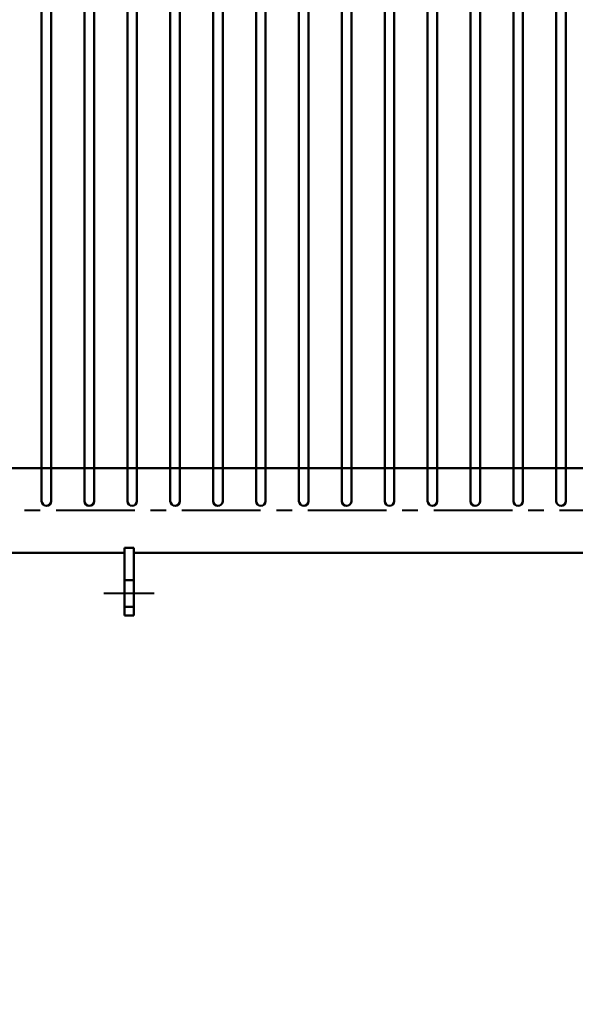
# Model space of a CAD drawing. Header units: millimetres. Extents: x 183355 to 194386, y -190559 to -183233.
# Drawn here: x 187807 to 188390, y -186230 to -185199 of the extents above; entities that cross this region are included whole.
import ezdxf

# ---------------------------------------------------------------- set-up
doc = ezdxf.new("R2010")
doc.units = ezdxf.units.MM
doc.header["$LTSCALE"] = 13
doc.linetypes.add('CENTERX2', pattern=[101.6, 63.5, -12.7, 12.7, -12.7])
doc.layers.add('1', color=4, linetype='Continuous')
doc.layers.add('粗实线', color=4, linetype='Continuous')
doc.layers.add('2细实线', color=3, linetype='Continuous', lineweight=20)
doc.styles.get("Standard").update_dxf_attribs({"font": 'gbenor.shx', "bigfont": 'gbcbig.shx'})
doc.dimstyles.new('英寸 1-10', dxfattribs={"dimscale": 14, "dimtxt": 3.5, "dimasz": 2, "dimexe": 1.5, "dimexo": 0.5, "dimgap": 0.5, "dimtad": 1, "dimtoh": 1, "dimdec": 1, "dimdsep": 46, "dimtxsty": 'Standard', "dimcen": 2.5, "dimclrd": 3, "dimclre": 3, "dimclrt": 3, "dimadec": 0, "dimazin": 2, "dimtfac": 1, "dimtdec": 1, "dimtmove": 0, "dimatfit": 2, "dimfxl": 1, "dimarcsym": 0})

# ---------------------------------------------------------------- blocks, each defined once
blk = doc.blocks.new('*D107')
at = {"layer": '2细实线', "color": 3, "linetype": 'ByBlock', "lineweight": -2}
for p, q in [((187527.5, -185743.8), (187527.5, -186297.1)), ((190016.5, -185969.3), (190016.5, -186297.1)), ((189974.5, -186276.1), (187569.5, -186276.1))]:
    blk.add_line(p, q, dxfattribs=at)
at = {"layer": '2细实线', "color": 3, "linetype": 'ByBlock'}
for points in [[(187569.5, -186269.1), (187569.5, -186283.1), (187527.5, -186276.1)], [(189974.5, -186269.1), (189974.5, -186283.1), (190016.5, -186276.1)]]:
    blk.add_solid(points, dxfattribs=at)
at = {"layer": 'Defpoints', "color": 0, "linetype": 'ByBlock'}
for p in [(187527.5, -185736.8), (190016.5, -185962.3), (187527.5, -186276.1)]:
    blk.add_point(p, dxfattribs=at)
at = {"layer": '2细实线', "color": 3, "linetype": 'ByBlock', "insert": (188772, -186230.9), "char_height": 73.5, "attachment_point": 5}
blk.add_mtext('2489 [98.0]', dxfattribs=at)

msp = doc.modelspace()

# ---------------------------------------------------------------- linework, layer by layer
at = {"layer": '1', "color": 1, "linetype": 'CENTERX2', "lineweight": -3, "ltscale": 0.1}
for p, q in [((188456.491, -185713.969), (187527.491, -185713.969)), ((187948.429, -185800.969), (187895.859, -185800.969))]:
    msp.add_line(p, q, dxfattribs=at)
at = {"layer": '粗实线', "lineweight": 30}
for p, q in [((187830.491, -185703.969), (187830.491, -184384.911)), ((187830.491, -185703.969), (187830.491, -184384.911)), ((187830.491, -185703.969), (187830.491, -184384.911)), ((187830.491, -185703.969), (187830.491, -184384.911)), ((187830.491, -185703.969), (187830.491, -184384.911)), ((187830.491, -185703.969), (187830.491, -184384.911)), ((187830.491, -185703.969), (187830.491, -184384.911)), ((187830.491, -185703.969), (187830.491, -184384.911)), ((187830.491, -185703.969), (187830.491, -184384.911)), ((187830.491, -185703.969), (187830.491, -184384.911)), ((187830.491, -185703.969), (187830.491, -184384.911)), ((187830.491, -185703.969), (187830.491, -184384.911)), ((187830.491, -185703.969), (187830.491, -184384.911)), ((187830.491, -185703.969), (187830.491, -184384.911)), ((187830.491, -185703.969), (187830.491, -184384.911)), ((187830.491, -185703.969), (187830.491, -184384.911)), ((187830.491, -185703.969), (187830.491, -184384.911)), ((187840.491, -184384.911), (187840.491, -185703.969)), ((187840.491, -184384.911), (187840.491, -185703.969)), ((187840.491, -184384.911), (187840.491, -185703.969)), ((187840.491, -184384.911), (187840.491, -185703.969)), ((187840.491, -184384.911), (187840.491, -185703.969)), ((187840.491, -184384.911), (187840.491, -185703.969)), ((187840.491, -184384.911), (187840.491, -185703.969)), ((187840.491, -184384.911), (187840.491, -185703.969)), ((187840.491, -184384.911), (187840.491, -185703.969)), ((187840.491, -184384.911), (187840.491, -185703.969)), ((187840.491, -184384.911), (187840.491, -185703.969)), ((187840.491, -184384.911), (187840.491, -185703.969)), ((187840.491, -184384.911), (187840.491, -185703.969)), ((187840.491, -184384.911), (187840.491, -185703.969)), ((187840.491, -184384.911), (187840.491, -185703.969)), ((187840.491, -184384.911), (187840.491, -185703.969)), ((187840.491, -184384.911), (187840.491, -185703.969)), ((187875.491, -185703.969), (187875.491, -184384.911)), ((187875.491, -185703.969), (187875.491, -184384.911)), ((187875.491, -185703.969), (187875.491, -184384.911)), ((187875.491, -185703.969), (187875.491, -184384.911)), ((187875.491, -185703.969), (187875.491, -184384.911)), ((187875.491, -185703.969), (187875.491, -184384.911)), ((187875.491, -185703.969), (187875.491, -184384.911)), ((187875.491, -185703.969), (187875.491, -184384.911)), ((187875.491, -185703.969), (187875.491, -184384.911)), ((187875.491, -185703.969), (187875.491, -184384.911)), ((187875.491, -185703.969), (187875.491, -184384.911)), ((187875.491, -185703.969), (187875.491, -184384.911)), ((187875.491, -185703.969), (187875.491, -184384.911)), ((187875.491, -185703.969), (187875.491, -184384.911)), ((187875.491, -185703.969), (187875.491, -184384.911)), ((187875.491, -185703.969), (187875.491, -184384.911)), ((187875.491, -185703.969), (187875.491, -184384.911)), ((187885.491, -184384.911), (187885.491, -185703.969)), ((187885.491, -184384.911), (187885.491, -185703.969)), ((187885.491, -184384.911), (187885.491, -185703.969)), ((187885.491, -184384.911), (187885.491, -185703.969)), ((187885.491, -184384.911), (187885.491, -185703.969)), ((187885.491, -184384.911), (187885.491, -185703.969)), ((187885.491, -184384.911), (187885.491, -185703.969)), ((187885.491, -184384.911), (187885.491, -185703.969)), ((187885.491, -184384.911), (187885.491, -185703.969)), ((187885.491, -184384.911), (187885.491, -185703.969)), ((187885.491, -184384.911), (187885.491, -185703.969)), ((187885.491, -184384.911), (187885.491, -185703.969)), ((187885.491, -184384.911), (187885.491, -185703.969)), ((187885.491, -184384.911), (187885.491, -185703.969)), ((187885.491, -184384.911), (187885.491, -185703.969)), ((187885.491, -184384.911), (187885.491, -185703.969)), ((187885.491, -184384.911), (187885.491, -185703.969)), ((187920.491, -185703.969), (187920.491, -184384.911)), ((187930.491, -184384.911), (187930.491, -185703.969)), ((187965.491, -185703.969), (187965.491, -184384.911)), ((187965.491, -185703.969), (187965.491, -184384.911)), ((187965.491, -185703.969), (187965.491, -184384.911)), ((187965.491, -185703.969), (187965.491, -184384.911)), ((187975.491, -184384.911), (187975.491, -185703.969)), ((187975.491, -184384.911), (187975.491, -185703.969)), ((187975.491, -184384.911), (187975.491, -185703.969)), ((187975.491, -184384.911), (187975.491, -185703.969)), ((188010.491, -185703.969), (188010.491, -184384.911)), ((188010.491, -185703.969), (188010.491, -184384.911)), ((188010.491, -185703.969), (188010.491, -184384.911)), ((188020.491, -184384.911), (188020.491, -185703.969)), ((188020.491, -184384.911), (188020.491, -185703.969)), ((188020.491, -184384.911), (188020.491, -185703.969)), ((188055.491, -185703.969), (188055.491, -184384.911)), ((188065.491, -184384.911), (188065.491, -185703.969)), ((188100.491, -185703.969), (188100.491, -184384.911)), ((188110.491, -184384.911), (188110.491, -185703.969)), ((188145.491, -185703.969), (188145.491, -184384.911)), ((188155.491, -184384.911), (188155.491, -185703.969)), ((188190.491, -185703.969), (188190.491, -184384.911)), ((188190.491, -185703.969), (188190.491, -184384.911)), ((188200.491, -184384.911), (188200.491, -185703.969)), ((188200.491, -184384.911), (188200.491, -185703.969)), ((188235.491, -185703.969), (188235.491, -184384.911)), ((188245.491, -184384.911), (188245.491, -185703.969)), ((188280.491, -185703.969), (188280.491, -184384.911)), ((188290.491, -184384.911), (188290.491, -185703.969)), ((188325.491, -185703.969), (188325.491, -184384.911)), ((188335.491, -184384.911), (188335.491, -185703.969)), ((188370.491, -185703.969), (188370.491, -184384.911)), ((188380.491, -184384.911), (188380.491, -185703.969)), ((187835.491, -185708.969), (187835.491, -185708.969)), ((187835.491, -185708.969), (187835.491, -185708.969)), ((187835.491, -185708.969), (187835.491, -185708.969)), ((187835.491, -185708.969), (187835.491, -185708.969)), ((187835.491, -185708.969), (187835.491, -185708.969)), ((187835.491, -185708.969), (187835.491, -185708.969)), ((187835.491, -185708.969), (187835.491, -185708.969)), ((187835.491, -185708.969), (187835.491, -185708.969)), ((187835.491, -185708.969), (187835.491, -185708.969)), ((187835.491, -185708.969), (187835.491, -185708.969)), ((187835.491, -185708.969), (187835.491, -185708.969)), ((187835.491, -185708.969), (187835.491, -185708.969)), ((187835.491, -185708.969), (187835.491, -185708.969)), ((187835.491, -185708.969), (187835.491, -185708.969)), ((187835.491, -185708.969), (187835.491, -185708.969)), ((187835.491, -185708.969), (187835.491, -185708.969)), ((187835.491, -185708.969), (187835.491, -185708.969)), ((187880.491, -185708.969), (187880.491, -185708.969)), ((187880.491, -185708.969), (187880.491, -185708.969)), ((187880.491, -185708.969), (187880.491, -185708.969)), ((187880.491, -185708.969), (187880.491, -185708.969)), ((187880.491, -185708.969), (187880.491, -185708.969)), ((187880.491, -185708.969), (187880.491, -185708.969)), ((187880.491, -185708.969), (187880.491, -185708.969)), ((187880.491, -185708.969), (187880.491, -185708.969)), ((187880.491, -185708.969), (187880.491, -185708.969)), ((187880.491, -185708.969), (187880.491, -185708.969)), ((187880.491, -185708.969), (187880.491, -185708.969)), ((187880.491, -185708.969), (187880.491, -185708.969)), ((187880.491, -185708.969), (187880.491, -185708.969)), ((187880.491, -185708.969), (187880.491, -185708.969)), ((187880.491, -185708.969), (187880.491, -185708.969)), ((187880.491, -185708.969), (187880.491, -185708.969)), ((187880.491, -185708.969), (187880.491, -185708.969)), ((187925.491, -185708.969), (187925.491, -185708.969)), ((187970.491, -185708.969), (187970.491, -185708.969)), ((187970.491, -185708.969), (187970.491, -185708.969)), ((187970.491, -185708.969), (187970.491, -185708.969)), ((187970.491, -185708.969), (187970.491, -185708.969)), ((188015.491, -185708.969), (188015.491, -185708.969)), ((188015.491, -185708.969), (188015.491, -185708.969)), ((188015.491, -185708.969), (188015.491, -185708.969)), ((188060.491, -185708.969), (188060.491, -185708.969)), ((188105.491, -185708.969), (188105.491, -185708.969)), ((188150.491, -185708.969), (188150.491, -185708.969)), ((188195.491, -185708.969), (188195.491, -185708.969)), ((188195.491, -185708.969), (188195.491, -185708.969)), ((188240.491, -185708.969), (188240.491, -185708.969)), ((188285.491, -185708.969), (188285.491, -185708.969)), ((188330.491, -185708.969), (188330.491, -185708.969)), ((188375.491, -185708.969), (188375.491, -185708.969)), ((187917.337, -185823.969), (187917.337, -185753.219)), ((187927.337, -185753.219), (187917.337, -185753.219)), ((187927.337, -185823.969), (187927.337, -185753.219)), ((187927.337, -185786.969), (187917.337, -185786.969)), ((187927.337, -185814.969), (187917.337, -185814.969)), ((187927.337, -185823.969), (187917.337, -185823.969))]:
    msp.add_line(p, q, dxfattribs=at)
msp.add_lwpolyline([(187927.337, -185758.469), (188450.491, -185758.469), (188450.491, -185669.469), (187537.491, -185669.469), (187537.491, -185758.469), (187917.337, -185758.469)], dxfattribs=at)
for centre, start, end in [((187835.491, -185703.969), 180, 270), ((187835.491, -185703.969), 180, 270), ((187835.491, -185703.969), 180, 270), ((187835.491, -185703.969), 180, 270), ((187835.491, -185703.969), 180, 270), ((187835.491, -185703.969), 180, 270), ((187835.491, -185703.969), 180, 270), ((187835.491, -185703.969), 180, 270), ((187835.491, -185703.969), 180, 270), ((187835.491, -185703.969), 180, 270), ((187835.491, -185703.969), 180, 270), ((187835.491, -185703.969), 180, 270), ((187835.491, -185703.969), 180, 270), ((187835.491, -185703.969), 180, 270), ((187835.491, -185703.969), 180, 270), ((187835.491, -185703.969), 180, 270), ((187835.491, -185703.969), 180, 270), ((187835.491, -185703.969), 270, 0), ((187835.491, -185703.969), 270, 0), ((187835.491, -185703.969), 270, 0), ((187835.491, -185703.969), 270, 0), ((187835.491, -185703.969), 270, 0), ((187835.491, -185703.969), 270, 0), ((187835.491, -185703.969), 270, 0), ((187835.491, -185703.969), 270, 0), ((187835.491, -185703.969), 270, 0), ((187835.491, -185703.969), 270, 0), ((187835.491, -185703.969), 270, 0), ((187835.491, -185703.969), 270, 0), ((187835.491, -185703.969), 270, 0), ((187835.491, -185703.969), 270, 0), ((187835.491, -185703.969), 270, 0), ((187835.491, -185703.969), 270, 0), ((187835.491, -185703.969), 270, 0), ((187880.491, -185703.969), 180, 270), ((187880.491, -185703.969), 180, 270), ((187880.491, -185703.969), 180, 270), ((187880.491, -185703.969), 180, 270), ((187880.491, -185703.969), 180, 270), ((187880.491, -185703.969), 180, 270), ((187880.491, -185703.969), 180, 270), ((187880.491, -185703.969), 180, 270), ((187880.491, -185703.969), 180, 270), ((187880.491, -185703.969), 180, 270), ((187880.491, -185703.969), 180, 270), ((187880.491, -185703.969), 180, 270), ((187880.491, -185703.969), 180, 270), ((187880.491, -185703.969), 180, 270), ((187880.491, -185703.969), 180, 270), ((187880.491, -185703.969), 180, 270), ((187880.491, -185703.969), 180, 270), ((187880.491, -185703.969), 270, 0), ((187880.491, -185703.969), 270, 0), ((187880.491, -185703.969), 270, 0), ((187880.491, -185703.969), 270, 0), ((187880.491, -185703.969), 270, 0), ((187880.491, -185703.969), 270, 0), ((187880.491, -185703.969), 270, 0), ((187880.491, -185703.969), 270, 0), ((187880.491, -185703.969), 270, 0), ((187880.491, -185703.969), 270, 0), ((187880.491, -185703.969), 270, 0), ((187880.491, -185703.969), 270, 0), ((187880.491, -185703.969), 270, 0), ((187880.491, -185703.969), 270, 0), ((187880.491, -185703.969), 270, 0), ((187880.491, -185703.969), 270, 0), ((187880.491, -185703.969), 270, 0), ((187925.491, -185703.969), 180, 270), ((187925.491, -185703.969), 270, 0), ((187970.491, -185703.969), 180, 270), ((187970.491, -185703.969), 180, 270), ((187970.491, -185703.969), 180, 270), ((187970.491, -185703.969), 180, 270), ((187970.491, -185703.969), 270, 0), ((187970.491, -185703.969), 270, 0), ((187970.491, -185703.969), 270, 0), ((187970.491, -185703.969), 270, 0), ((188015.491, -185703.969), 180, 270), ((188015.491, -185703.969), 180, 270), ((188015.491, -185703.969), 180, 270), ((188015.491, -185703.969), 270, 0), ((188015.491, -185703.969), 270, 0), ((188015.491, -185703.969), 270, 0), ((188060.491, -185703.969), 180, 270), ((188060.491, -185703.969), 270, 0), ((188105.491, -185703.969), 180, 270), ((188105.491, -185703.969), 270, 0), ((188150.491, -185703.969), 180, 270), ((188150.491, -185703.969), 270, 0), ((188195.491, -185703.969), 180, 270), ((188195.491, -185703.969), 180, 270), ((188195.491, -185703.969), 270, 0), ((188195.491, -185703.969), 270, 0), ((188240.491, -185703.969), 180, 270), ((188240.491, -185703.969), 270, 0), ((188285.491, -185703.969), 180, 270), ((188285.491, -185703.969), 270, 0), ((188330.491, -185703.969), 180, 270), ((188330.491, -185703.969), 270, 0), ((188375.491, -185703.969), 180, 270), ((188375.491, -185703.969), 270, 0)]:
    msp.add_arc(centre, 5, start, end, dxfattribs=at)

# ---------------------------------------------------------------- dimensions: what is measured, and where the dimension line sits
at = {"layer": '2细实线', "linetype": 'ByBlock'}
dim = msp.add_linear_dim(base=(187527.491, -186276.148), p1=(190016.491, -185962.339), p2=(187527.491, -185736.801), angle=180, dimstyle='英寸 1-10', override={"dimtxt": 5.25, "dimasz": 3}, dxfattribs=at)
dim.commit()
dim.dimension.update_dxf_attribs({"geometry": '*D107', "text_midpoint": (188771.991, -186230.881)})

doc.saveas('drawing.dxf')
